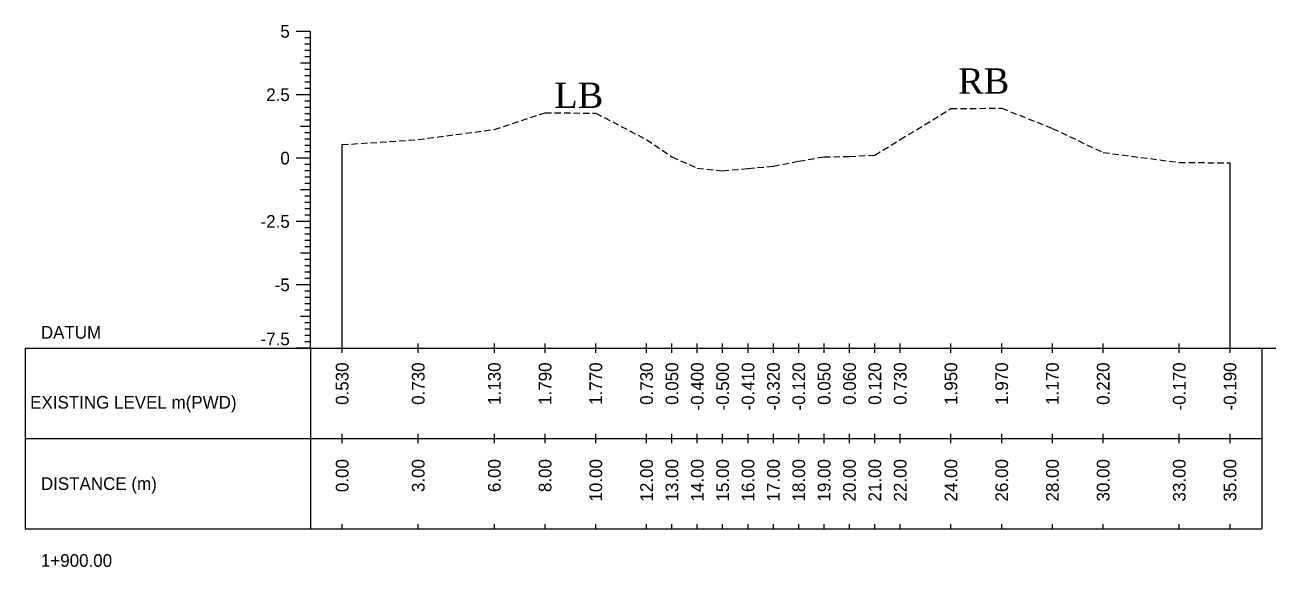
# Model space of a CAD drawing. Header units: inches. Extents: x 4752 to 6808, y -1487 to -426.
# Drawn here: x 5657.61 to 5706.92, y -1483.63 to -1462.24 of the extents above; entities that cross this region are included whole.
import ezdxf
from ezdxf.enums import TextEntityAlignment as Align

# ---------------------------------------------------------------- set-up
doc = ezdxf.new("R2010")
doc.units = ezdxf.units.IN
doc.header["$MEASUREMENT"] = 0
doc.linetypes.add('HIDDEN', pattern=[0.375, 0.25, -0.125])
doc.layers.add('CS_Drawing', color=7, linetype='Continuous')
doc.layers.add('GL', color=3, linetype='HIDDEN')
doc.styles.add('romans', font='romans.shx')

msp = doc.modelspace()

# ---------------------------------------------------------------- linework, layer by layer
at = {"layer": 'CS_Drawing'}
for p, q in [((5668.859, -1462.494), (5668.296, -1462.494)), ((5668.859, -1462.494), (5668.465, -1462.494)), ((5668.859, -1462.494), (5668.634, -1462.494)), ((5668.859, -1474.994), (5668.859, -1462.494)), ((5668.859, -1462.744), (5668.634, -1462.744)), ((5668.859, -1462.994), (5668.634, -1462.994)), ((5668.859, -1463.244), (5668.634, -1463.244)), ((5668.859, -1463.494), (5668.634, -1463.494)), ((5668.859, -1463.744), (5668.465, -1463.744)), ((5668.859, -1463.744), (5668.634, -1463.744)), ((5668.859, -1463.994), (5668.634, -1463.994)), ((5668.859, -1464.244), (5668.634, -1464.244)), ((5668.859, -1464.494), (5668.634, -1464.494)), ((5668.859, -1464.994), (5668.296, -1464.994)), ((5668.859, -1464.994), (5668.465, -1464.994)), ((5668.859, -1464.744), (5668.634, -1464.744)), ((5668.859, -1464.994), (5668.634, -1464.994)), ((5668.859, -1465.244), (5668.634, -1465.244)), ((5668.859, -1465.494), (5668.634, -1465.494)), ((5668.859, -1465.744), (5668.634, -1465.744)), ((5668.859, -1465.994), (5668.634, -1465.994)), ((5668.859, -1466.244), (5668.465, -1466.244)), ((5668.859, -1466.244), (5668.634, -1466.244)), ((5668.859, -1466.494), (5668.634, -1466.494)), ((5668.859, -1466.744), (5668.634, -1466.744)), ((5668.859, -1466.994), (5668.634, -1466.994)), ((5670.109, -1474.994), (5670.109, -1466.964)), ((5668.859, -1467.494), (5668.296, -1467.494)), ((5668.859, -1467.494), (5668.465, -1467.494)), ((5668.859, -1467.244), (5668.634, -1467.244)), ((5668.859, -1467.494), (5668.634, -1467.494)), ((5668.859, -1467.744), (5668.634, -1467.744)), ((5668.859, -1467.994), (5668.634, -1467.994)), ((5705.109, -1474.994), (5705.109, -1467.684)), ((5668.859, -1468.244), (5668.634, -1468.244)), ((5668.859, -1468.494), (5668.634, -1468.494)), ((5668.859, -1468.744), (5668.465, -1468.744)), ((5668.859, -1468.744), (5668.634, -1468.744)), ((5668.859, -1468.994), (5668.634, -1468.994)), ((5668.859, -1469.244), (5668.634, -1469.244)), ((5668.859, -1469.494), (5668.634, -1469.494)), ((5668.859, -1469.994), (5668.296, -1469.994)), ((5668.859, -1469.994), (5668.465, -1469.994)), ((5668.859, -1469.744), (5668.634, -1469.744)), ((5668.859, -1469.994), (5668.634, -1469.994)), ((5668.859, -1470.244), (5668.634, -1470.244)), ((5668.859, -1470.494), (5668.634, -1470.494)), ((5668.859, -1470.744), (5668.634, -1470.744)), ((5668.859, -1471.244), (5668.465, -1471.244)), ((5668.859, -1470.994), (5668.634, -1470.994)), ((5668.859, -1471.244), (5668.634, -1471.244)), ((5668.859, -1471.494), (5668.634, -1471.494)), ((5668.859, -1471.744), (5668.634, -1471.744)), ((5668.859, -1471.994), (5668.634, -1471.994)), ((5668.859, -1472.244), (5668.634, -1472.244)), ((5668.859, -1472.494), (5668.296, -1472.494)), ((5668.859, -1472.494), (5668.465, -1472.494)), ((5668.859, -1472.494), (5668.634, -1472.494)), ((5668.859, -1472.744), (5668.634, -1472.744)), ((5668.859, -1472.994), (5668.634, -1472.994)), ((5668.859, -1473.244), (5668.634, -1473.244)), ((5668.859, -1473.744), (5668.465, -1473.744)), ((5668.859, -1473.494), (5668.634, -1473.494)), ((5668.859, -1473.744), (5668.634, -1473.744)), ((5668.859, -1473.994), (5668.634, -1473.994)), ((5668.859, -1474.244), (5668.634, -1474.244)), ((5668.859, -1474.494), (5668.634, -1474.494)), ((5668.859, -1474.744), (5668.634, -1474.744)), ((5670.109, -1475.181), (5670.109, -1474.806)), ((5673.109, -1475.181), (5673.109, -1474.806)), ((5676.109, -1475.181), (5676.109, -1474.806)), ((5678.109, -1475.181), (5678.109, -1474.806)), ((5680.109, -1475.181), (5680.109, -1474.806)), ((5682.109, -1475.181), (5682.109, -1474.806)), ((5683.109, -1475.181), (5683.109, -1474.806)), ((5684.109, -1475.181), (5684.109, -1474.806)), ((5685.109, -1475.181), (5685.109, -1474.806)), ((5686.109, -1475.181), (5686.109, -1474.806)), ((5687.109, -1475.181), (5687.109, -1474.806)), ((5688.109, -1475.181), (5688.109, -1474.806)), ((5689.109, -1475.181), (5689.109, -1474.806)), ((5690.109, -1475.181), (5690.109, -1474.806)), ((5691.109, -1475.181), (5691.109, -1474.806)), ((5692.109, -1475.181), (5692.109, -1474.806)), ((5694.109, -1475.181), (5694.109, -1474.806)), ((5696.109, -1475.181), (5696.109, -1474.806)), ((5698.109, -1475.181), (5698.109, -1474.806)), ((5700.109, -1475.181), (5700.109, -1474.806)), ((5703.109, -1475.181), (5703.109, -1474.806)), ((5705.109, -1475.181), (5705.109, -1474.806)), ((5657.609, -1474.994), (5668.859, -1474.994)), ((5657.609, -1474.994), (5657.609, -1482.119)), ((5668.859, -1474.994), (5668.296, -1474.994)), ((5668.859, -1474.994), (5668.465, -1474.994)), ((5668.859, -1474.994), (5668.634, -1474.994)), ((5668.859, -1474.994), (5706.359, -1474.994)), ((5668.859, -1474.994), (5668.859, -1482.119)), ((5706.359, -1474.994), (5706.921, -1474.994)), ((5706.359, -1474.994), (5706.752, -1474.994)), ((5706.359, -1474.994), (5706.584, -1474.994)), ((5706.359, -1474.994), (5706.359, -1482.119)), ((5670.109, -1478.744), (5670.109, -1478.369)), ((5673.109, -1478.744), (5673.109, -1478.369)), ((5676.109, -1478.744), (5676.109, -1478.369)), ((5678.109, -1478.744), (5678.109, -1478.369)), ((5680.109, -1478.744), (5680.109, -1478.369)), ((5682.109, -1478.744), (5682.109, -1478.369)), ((5683.109, -1478.744), (5683.109, -1478.369)), ((5684.109, -1478.744), (5684.109, -1478.369)), ((5685.109, -1478.744), (5685.109, -1478.369)), ((5686.109, -1478.744), (5686.109, -1478.369)), ((5687.109, -1478.744), (5687.109, -1478.369)), ((5688.109, -1478.744), (5688.109, -1478.369)), ((5689.109, -1478.744), (5689.109, -1478.369)), ((5690.109, -1478.744), (5690.109, -1478.369)), ((5691.109, -1478.744), (5691.109, -1478.369)), ((5692.109, -1478.744), (5692.109, -1478.369)), ((5694.109, -1478.744), (5694.109, -1478.369)), ((5696.109, -1478.744), (5696.109, -1478.369)), ((5698.109, -1478.744), (5698.109, -1478.369)), ((5700.109, -1478.744), (5700.109, -1478.369)), ((5703.109, -1478.744), (5703.109, -1478.369)), ((5705.109, -1478.744), (5705.109, -1478.369)), ((5657.609, -1478.556), (5668.859, -1478.556)), ((5668.859, -1478.556), (5706.359, -1478.556)), ((5668.859, -1478.556), (5706.359, -1478.556)), ((5657.609, -1482.119), (5668.859, -1482.119)), ((5668.859, -1482.119), (5706.359, -1482.119)), ((5670.109, -1482.119), (5670.109, -1481.931)), ((5673.109, -1482.119), (5673.109, -1481.931)), ((5676.109, -1482.119), (5676.109, -1481.931)), ((5678.109, -1482.119), (5678.109, -1481.931)), ((5680.109, -1482.119), (5680.109, -1481.931)), ((5682.109, -1482.119), (5682.109, -1481.931)), ((5683.109, -1482.119), (5683.109, -1481.931)), ((5684.109, -1482.119), (5684.109, -1481.931)), ((5685.109, -1482.119), (5685.109, -1481.931)), ((5686.109, -1482.119), (5686.109, -1481.931)), ((5687.109, -1482.119), (5687.109, -1481.931)), ((5688.109, -1482.119), (5688.109, -1481.931)), ((5689.109, -1482.119), (5689.109, -1481.931)), ((5690.109, -1482.119), (5690.109, -1481.931)), ((5691.109, -1482.119), (5691.109, -1481.931)), ((5692.109, -1482.119), (5692.109, -1481.931)), ((5694.109, -1482.119), (5694.109, -1481.931)), ((5696.109, -1482.119), (5696.109, -1481.931)), ((5698.109, -1482.119), (5698.109, -1481.931)), ((5700.109, -1482.119), (5700.109, -1481.931)), ((5703.109, -1482.119), (5703.109, -1481.931)), ((5705.109, -1482.119), (5705.109, -1481.931))]:
    msp.add_line(p, q, dxfattribs=at)
at = {"layer": 'GL'}
msp.add_lwpolyline([(5670.109, -1466.964), (5673.109, -1466.764), (5676.109, -1466.364), (5678.109, -1465.704), (5680.109, -1465.724), (5682.109, -1466.764), (5683.109, -1467.444), (5684.109, -1467.894), (5685.109, -1467.994), (5686.109, -1467.904), (5687.109, -1467.814), (5688.109, -1467.614), (5689.109, -1467.444), (5690.109, -1467.434), (5691.109, -1467.374), (5692.109, -1466.764), (5694.109, -1465.544), (5696.109, -1465.524), (5698.109, -1466.324), (5700.109, -1467.274), (5703.109, -1467.664), (5705.109, -1467.684)], dxfattribs=at)

# ---------------------------------------------------------------- texts
at = {"char_height": 1, "width": 325.84704, "attachment_point": 1, "style": 'romans'}
for s, insert in [('\\pi-1,l1;{\\fTimes New Roman|b0|i0|c0|p18;RB}', (5694.392, -1463.953)), ('{\\fTimes New Roman|b0|i0|c0|p18;LB}', (5678.472, -1464.516))]:
    msp.add_mtext(s, dxfattribs=dict(at, insert=insert))
at = {"layer": 'CS_Drawing'}
for s, p in [('5', (5668.046, -1462.494)), ('2.5', (5668.046, -1464.994)), ('0', (5668.046, -1467.494)), ('-2.5', (5668.046, -1469.994)), ('-5', (5668.046, -1472.494))]:
    msp.add_text(s, height=0.5, dxfattribs=at).set_placement(p, align=Align.MIDDLE_RIGHT)
for s, p in [('DATUM', (5658.234, -1474.369)), ('EXISTING LEVEL m(PWD)', (5657.812, -1477.127)), ('DISTANCE (m)', (5658.234, -1480.337)), ('1+900.00', (5658.234, -1483.369))]:
    msp.add_text(s, height=0.5, dxfattribs=at).set_placement(p, align=Align.MIDDLE_LEFT)
msp.add_text('-7.5', height=0.5, dxfattribs=at).set_placement((5668.046, -1474.881), align=Align.RIGHT)
for s, p in [('0.530', (5670.109, -1475.556)), ('0.730', (5673.109, -1475.556)), ('1.130', (5676.109, -1475.556)), ('1.790', (5678.109, -1475.556)), ('1.770', (5680.109, -1475.556)), ('0.730', (5682.109, -1475.556)), ('0.050', (5683.109, -1475.556)), ('-0.400', (5684.109, -1475.556)), ('-0.500', (5685.109, -1475.556)), ('-0.410', (5686.109, -1475.556)), ('-0.320', (5687.109, -1475.556)), ('-0.120', (5688.109, -1475.556)), ('0.050', (5689.109, -1475.556)), ('0.060', (5690.109, -1475.556)), ('0.120', (5691.109, -1475.556)), ('0.730', (5692.109, -1475.556)), ('1.950', (5694.109, -1475.556)), ('1.970', (5696.109, -1475.556)), ('1.170', (5698.109, -1475.556)), ('0.220', (5700.109, -1475.556)), ('-0.170', (5703.109, -1475.556)), ('-0.190', (5705.109, -1475.556)), ('0.00', (5670.109, -1479.369)), ('3.00', (5673.109, -1479.369)), ('6.00', (5676.109, -1479.369)), ('8.00', (5678.109, -1479.369)), ('10.00', (5680.109, -1479.369)), ('12.00', (5682.109, -1479.369)), ('13.00', (5683.109, -1479.369)), ('14.00', (5684.109, -1479.369)), ('15.00', (5685.109, -1479.369)), ('16.00', (5686.109, -1479.369)), ('17.00', (5687.109, -1479.369)), ('18.00', (5688.109, -1479.369)), ('19.00', (5689.109, -1479.369)), ('20.00', (5690.109, -1479.369)), ('21.00', (5691.109, -1479.369)), ('22.00', (5692.109, -1479.369)), ('24.00', (5694.109, -1479.369)), ('26.00', (5696.109, -1479.369)), ('28.00', (5698.109, -1479.369)), ('30.00', (5700.109, -1479.369)), ('33.00', (5703.109, -1479.369)), ('35.00', (5705.109, -1479.369))]:
    msp.add_text(s, height=0.5, rotation=90, dxfattribs=at).set_placement(p, align=Align.MIDDLE_RIGHT)

doc.saveas('drawing.dxf')
